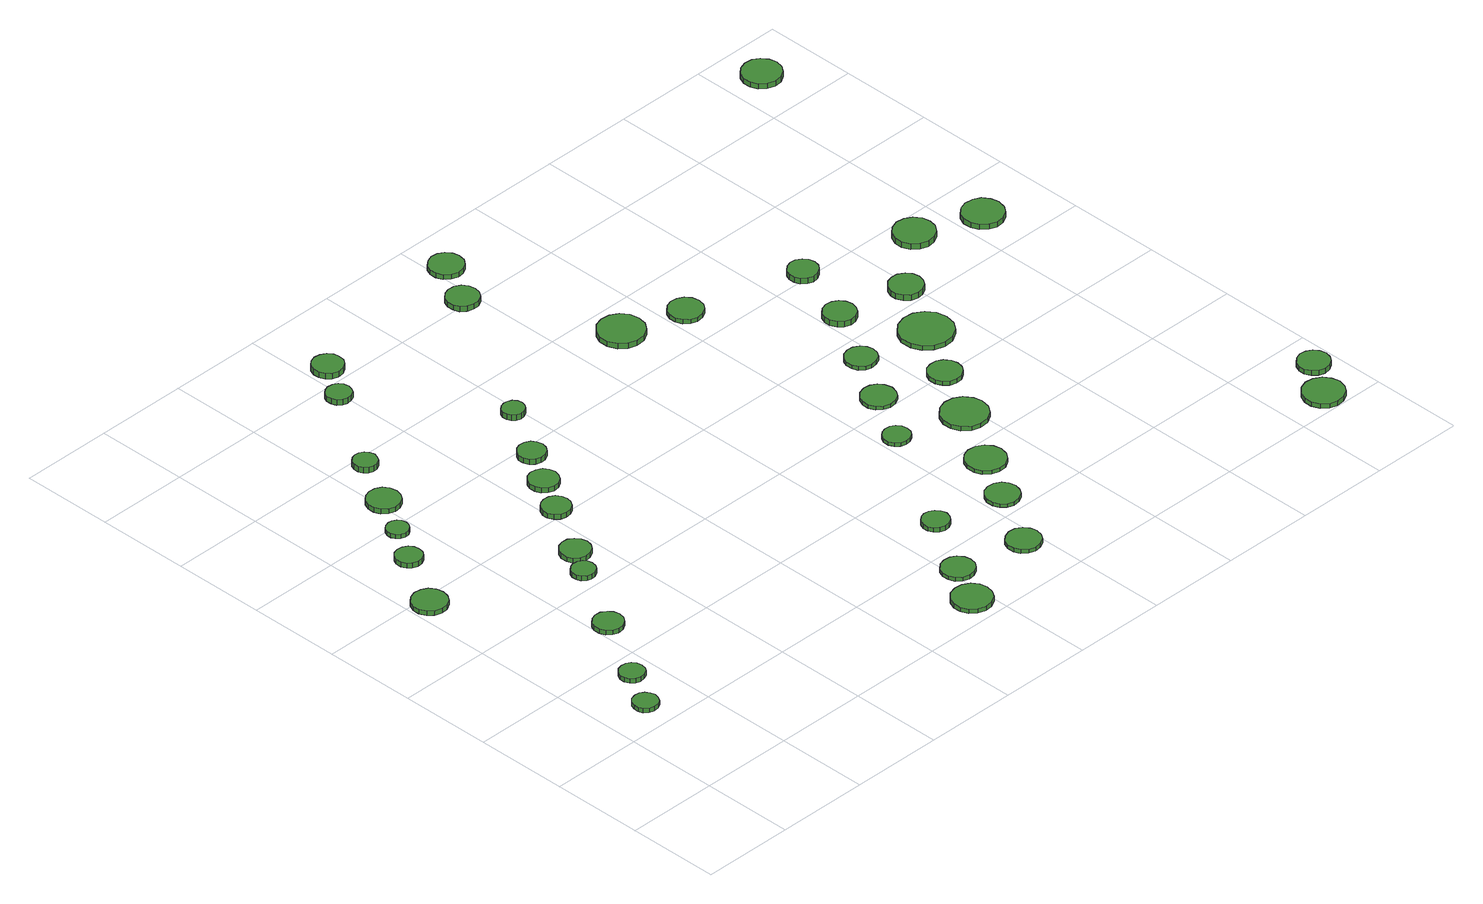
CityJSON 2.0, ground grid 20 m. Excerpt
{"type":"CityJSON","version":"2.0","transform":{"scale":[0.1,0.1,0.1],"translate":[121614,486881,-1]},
"CityObjects":{
"tree1":{"type":"SolitaryVegetationObject","attributes":{"function":"something"},"geometry":[{"type":"MultiSurface","lod":"1","boundaries":[[[0,1,2,3,4,5,6,7,8,9,10,11,12,13,14]],[[15,16,17,18,19,20,21,22,23,24,25,26,27,28,29]],[[0,29,28,1]],[[1,28,27,2]],[[2,27,26,3]],[[3,26,25,4]],[[4,25,24,5]],[[5,24,23,6]],[[6,23,22,7]],[[7,22,21,8]],[[8,21,20,9]],[[9,20,19,10]],[[10,19,18,11]],[[11,18,17,12]],[[12,17,16,13]],[[13,16,15,14]],[[14,15,29,0]]]}]},
"tree2":{"type":"SolitaryVegetationObject","attributes":{"function":"something"},"geometry":[{"type":"MultiSurface","lod":"1","boundaries":[[[30,31,32,33,34,35,36,37,38,39,40,41,42,43,44]],[[45,46,47,48,49,50,51,52,53,54,55,56,57,58,59]],[[30,59,58,31]],[[31,58,57,32]],[[32,57,56,33]],[[33,56,55,34]],[[34,55,54,35]],[[35,54,53,36]],[[36,53,52,37]],[[37,52,51,38]],[[38,51,50,39]],[[39,50,49,40]],[[40,49,48,41]],[[41,48,47,42]],[[42,47,46,43]],[[43,46,45,44]],[[44,45,59,30]]]}]},
"tree3":{"type":"SolitaryVegetationObject","attributes":{"function":"something"},"geometry":[{"type":"MultiSurface","lod":"1","boundaries":[[[60,61,62,63,64,65,66,67,68,69,70,71,72,73,74]],[[75,76,77,78,79,80,81,82,83,84,85,86,87,88,89]],[[60,89,88,61]],[[61,88,87,62]],[[62,87,86,63]],[[63,86,85,64]],[[64,85,84,65]],[[65,84,83,66]],[[66,83,82,67]],[[67,82,81,68]],[[68,81,80,69]],[[69,80,79,70]],[[70,79,78,71]],[[71,78,77,72]],[[72,77,76,73]],[[73,76,75,74]],[[74,75,89,60]]]}]},
"tree4":{"type":"SolitaryVegetationObject","attributes":{"function":"something"},"geometry":[{"type":"MultiSurface","lod":"1","boundaries":[[[90,91,92,93,94,95,96,97,98,99,100,101,102,103,104]],[[105,106,107,108,109,110,111,112,113,114,115,116,117,118,119]],[[90,119,118,91]],[[91,118,117,92]],[[92,117,116,93]],[[93,116,115,94]],[[94,115,114,95]],[[95,114,113,96]],[[96,113,112,97]],[[97,112,111,98]],[[98,111,110,99]],[[99,110,109,100]],[[100,109,108,101]],[[101,108,107,102]],[[102,107,106,103]],[[103,106,105,104]],[[104,105,119,90]]]}]},
"tree5":{"type":"SolitaryVegetationObject","attributes":{"function":"something"},"geometry":[{"type":"MultiSurface","lod":"1","boundaries":[[[120,121,122,123,124,125,126,127,128,129,130,131,132,133,134]],[[135,136,137,138,139,140,141,142,143,144,145,146,147,148,149]],[[120,149,148,121]],[[121,148,147,122]],[[122,147,146,123]],[[123,146,145,124]],[[124,145,144,125]],[[125,144,143,126]],[[126,143,142,127]],[[127,142,141,128]],[[128,141,140,129]],[[129,140,139,130]],[[130,139,138,131]],[[131,138,137,132]],[[132,137,136,133]],[[133,136,135,134]],[[134,135,149,120]]]}]},
"tree6":{"type":"SolitaryVegetationObject","attributes":{"function":"something"},"geometry":[{"type":"MultiSurface","lod":"1","boundaries":[[[150,151,152,153,154,155,156,157,158,159,160,161,162,163,164]],[[165,166,167,168,169,170,171,172,173,174,175,176,177,178,179]],[[150,179,178,151]],[[151,178,177,152]],[[152,177,176,153]],[[153,176,175,154]],[[154,175,174,155]],[[155,174,173,156]],[[156,173,172,157]],[[157,172,171,158]],[[158,171,170,159]],[[159,170,169,160]],[[160,169,168,161]],[[161,168,167,162]],[[162,167,166,163]],[[163,166,165,164]],[[164,165,179,150]]]}]},
"tree7":{"type":"SolitaryVegetationObject","attributes":{"function":"something"},"geometry":[{"type":"MultiSurface","lod":"1","boundaries":[[[180,181,182,183,184,185,186,187,188,189,190,191,192,193,194]],[[195,196,197,198,199,200,201,202,203,204,205,206,207,208,209]],[[180,209,208,181]],[[181,208,207,182]],[[182,207,206,183]],[[183,206,205,184]],[[184,205,204,185]],[[185,204,203,186]],[[186,203,202,187]],[[187,202,201,188]],[[188,201,200,189]],[[189,200,199,190]],[[190,199,198,191]],[[191,198,197,192]],[[192,197,196,193]],[[193,196,195,194]],[[194,195,209,180]]]}]},
"tree8":{"type":"SolitaryVegetationObject","attributes":{"function":"something"},"geometry":[{"type":"MultiSurface","lod":"1","boundaries":[[[210,211,212,213,214,215,216,217,218,219,220,221,222,223,224]],[[225,226,227,228,229,230,231,232,233,234,235,236,237,238,239]],[[210,239,238,211]],[[211,238,237,212]],[[212,237,236,213]],[[213,236,235,214]],[[214,235,234,215]],[[215,234,233,216]],[[216,233,232,217]],[[217,232,231,218]],[[218,231,230,219]],[[219,230,229,220]],[[220,229,228,221]],[[221,228,227,222]],[[222,227,226,223]],[[223,226,225,224]],[[224,225,239,210]]]}]},
"tree9":{"type":"SolitaryVegetationObject","attributes":{"function":"something"},"geometry":[{"type":"MultiSurface","lod":"1","boundaries":[[[240,241,242,243,244,245,246,247,248,249,250,251,252,253,254]],[[255,256,257,258,259,260,261,262,263,264,265,266,267,268,269]],[[240,269,268,241]],[[241,268,267,242]],[[242,267,266,243]],[[243,266,265,244]],[[244,265,264,245]],[[245,264,263,246]],[[246,263,262,247]],[[247,262,261,248]],[[248,261,260,249]],[[249,260,259,250]],[[250,259,258,251]],[[251,258,257,252]],[[252,257,256,253]],[[253,256,255,254]],[[254,255,269,240]]]}]},
"tree10":{"type":"SolitaryVegetationObject","attributes":{"function":"something"},"geometry":[{"type":"MultiSurface","lod":"1","boundaries":[[[270,271,272,273,274,275,276,277,278,279,280,281,282,283,284]],[[285,286,287,288,289,290,291,292,293,294,295,296,297,298,299]],[[270,299,298,271]],[[271,298,297,272]],[[272,297,296,273]],[[273,296,295,274]],[[274,295,294,275]],[[275,294,293,276]],[[276,293,292,277]],[[277,292,291,278]],[[278,291,290,279]],[[279,290,289,280]],[[280,289,288,281]],[[281,288,287,282]],[[282,287,286,283]],[[283,286,285,284]],[[284,285,299,270]]]}]},
"tree11":{"type":"SolitaryVegetationObject","attributes":{"function":"something"},"geometry":[{"type":"MultiSurface","lod":"1","boundaries":[[[300,301,302,303,304,305,306,307,308,309,310,311,312,313,314]],[[315,316,317,318,319,320,321,322,323,324,325,326,327,328,329]],[[300,329,328,301]],[[301,328,327,302]],[[302,327,326,303]],[[303,326,325,304]],[[304,325,324,305]],[[305,324,323,306]],[[306,323,322,307]],[[307,322,321,308]],[[308,321,320,309]],[[309,320,319,310]],[[310,319,318,311]],[[311,318,317,312]],[[312,317,316,313]],[[313,316,315,314]],[[314,315,329,300]]]}]},
"tree12":{"type":"SolitaryVegetationObject","attributes":{"function":"something"},"geometry":[{"type":"MultiSurface","lod":"1","boundaries":[[[330,331,332,333,334,335,336,337,338,339,340,341,342,343,344]],[[345,346,347,348,349,350,351,352,353,354,355,356,357,358,359]],[[330,359,358,331]],[[331,358,357,332]],[[332,357,356,333]],[[333,356,355,334]],[[334,355,354,335]],[[335,354,353,336]],[[336,353,352,337]],[[337,352,351,338]],[[338,351,350,339]],[[339,350,349,340]],[[340,349,348,341]],[[341,348,347,342]],[[342,347,346,343]],[[343,346,345,344]],[[344,345,359,330]]]}]},
"tree13":{"type":"SolitaryVegetationObject","attributes":{"function":"something"},"geometry":[{"type":"MultiSurface","lod":"1","boundaries":[[[360,361,362,363,364,365,366,367,368,369,370,371,372,373,374]],[[375,376,377,378,379,380,381,382,383,384,385,386,387,388,389]],[[360,389,388,361]],[[361,388,387,362]],[[362,387,386,363]],[[363,386,385,364]],[[364,385,384,365]],[[365,384,383,366]],[[366,383,382,367]],[[367,382,381,368]],[[368,381,380,369]],[[369,380,379,370]],[[370,379,378,371]],[[371,378,377,372]],[[372,377,376,373]],[[373,376,375,374]],[[374,375,389,360]]]}]},
"tree14":{"type":"SolitaryVegetationObject","attributes":{"function":"something"},"geometry":[{"type":"MultiSurface","lod":"1","boundaries":[[[390,391,392,393,394,395,396,397,398,399,400,401,402,403,404]],[[405,406,407,408,409,410,411,412,413,414,415,416,417,418,419]],[[390,419,418,391]],[[391,418,417,392]],[[392,417,416,393]],[[393,416,415,394]],[[394,415,414,395]],[[395,414,413,396]],[[396,413,412,397]],[[397,412,411,398]],[[398,411,410,399]],[[399,410,409,400]],[[400,409,408,401]],[[401,408,407,402]],[[402,407,406,403]],[[403,406,405,404]],[[404,405,419,390]]]}]},
"tree15":{"type":"SolitaryVegetationObject","attributes":{"function":"something"},"geometry":[{"type":"MultiSurface","lod":"1","boundaries":[[[420,421,422,423,424,425,426,427,428,429,430,431,432,433,434]],[[435,436,437,438,439,440,441,442,443,444,445,446,447,448,449]],[[420,449,448,421]],[[421,448,447,422]],[[422,447,446,423]],[[423,446,445,424]],[[424,445,444,425]],[[425,444,443,426]],[[426,443,442,427]],[[427,442,441,428]],[[428,441,440,429]],[[429,440,439,430]],[[430,439,438,431]],[[431,438,437,432]],[[432,437,436,433]],[[433,436,435,434]],[[434,435,449,420]]]}]},
"tree16":{"type":"SolitaryVegetationObject","attributes":{"function":"something"},"geometry":[{"type":"MultiSurface","lod":"1","boundaries":[[[450,451,452,453,454,455,456,457,458,459,460,461,462,463,464]],[[465,466,467,468,469,470,471,472,473,474,475,476,477,478,479]],[[450,479,478,451]],[[451,478,477,452]],[[452,477,476,453]],[[453,476,475,454]],[[454,475,474,455]],[[455,474,473,456]],[[456,473,472,457]],[[457,472,471,458]],[[458,471,470,459]],[[459,470,469,460]],[[460,469,468,461]],[[461,468,467,462]],[[462,467,466,463]],[[463,466,465,464]],[[464,465,479,450]]]}]},
"tree17":{"type":"SolitaryVegetationObject","attributes":{"function":"something"},"geometry":[{"type":"MultiSurface","lod":"1","boundaries":[[[480,481,482,483,484,485,486,487,488,489,490,491,492,493,494]],[[495,496,497,498,499,500,501,502,503,504,505,506,507,508,509]],[[480,509,508,481]],[[481,508,507,482]],[[482,507,506,483]],[[483,506,505,484]],[[484,505,504,485]],[[485,504,503,486]],[[486,503,502,487]],[[487,502,501,488]],[[488,501,500,489]],[[489,500,499,490]],[[490,499,498,491]],[[491,498,497,492]],[[492,497,496,493]],[[493,496,495,494]],[[494,495,509,480]]]}]},
"tree18":{"type":"SolitaryVegetationObject","attributes":{"function":"something"},"geometry":[{"type":"MultiSurface","lod":"1","boundaries":[[[510,511,512,513,514,515,516,517,518,519,520,521,522,523,524]],[[525,526,527,528,529,530,531,532,533,534,535,536,537,538,539]],[[510,539,538,511]],[[511,538,537,512]],[[512,537,536,513]],[[513,536,535,514]],[[514,535,534,515]],[[515,534,533,516]],[[516,533,532,517]],[[517,532,531,518]],[[518,531,530,519]],[[519,530,529,520]],[[520,529,528,521]],[[521,528,527,522]],[[522,527,526,523]],[[523,526,525,524]],[[524,525,539,510]]]}]},
"tree19":{"type":"SolitaryVegetationObject","attributes":{"function":"something"},"geometry":[{"type":"MultiSurface","lod":"1","boundaries":[[[540,541,542,543,544,545,546,547,548,549,550,551,552,553,554]],[[555,556,557,558,559,560,561,562,563,564,565,566,567,568,569]],[[540,569,568,541]],[[541,568,567,542]],[[542,567,566,543]],[[543,566,565,544]],[[544,565,564,545]],[[545,564,563,546]],[[546,563,562,547]],[[547,562,561,548]],[[548,561,560,549]],[[549,560,559,550]],[[550,559,558,551]],[[551,558,557,552]],[[552,557,556,553]],[[553,556,555,554]],[[554,555,569,540]]]}]},
"tree20":{"type":"SolitaryVegetationObject","attributes":{"function":"something"},"geometry":[{"type":"MultiSurface","lod":"1","boundaries":[[[570,571,572,573,574,575,576,577,578,579,580,581,582,583,584]],[[585,586,587,588,589,590,591,592,593,594,595,596,597,598,599]],[[570,599,598,571]],[[571,598,597,572]],[[572,597,596,573]],[[573,596,595,574]],[[574,595,594,575]],[[575,594,593,576]],[[576,593,592,577]],[[577,592,591,578]],[[578,591,590,579]],[[579,590,589,580]],[[580,589,588,581]],[[581,588,587,582]],[[582,587,586,583]],[[583,586,585,584]],[[584,585,599,570]]]}]},
"tree21":{"type":"SolitaryVegetationObject","attributes":{"function":"something"},"geometry":[{"type":"MultiSurface","lod":"1","boundaries":[[[600,601,602,603,604,605,606,607,608,609,610,611,612,613,614]],[[615,616,617,618,619,620,621,622,623,624,625,626,627,628,629]],[[600,629,628,601]],[[601,628,627,602]],[[602,627,626,603]],[[603,626,625,604]],[[604,625,624,605]],[[605,624,623,606]],[[606,623,622,607]],[[607,622,621,608]],[[608,621,620,609]],[[609,620,619,610]],[[610,619,618,611]],[[611,618,617,612]],[[612,617,616,613]],[[613,616,615,614]],[[614,615,629,600]]]}]},
"tree22":{"type":"SolitaryVegetationObject","attributes":{"function":"something"},"geometry":[{"type":"MultiSurface","lod":"1","boundaries":[[[630,631,632,633,634,635,636,637,638,639,640,641,642,643,644]],[[645,646,647,648,649,650,651,652,653,654,655,656,657,658,659]],[[630,659,658,631]],[[631,658,657,632]],[[632,657,656,633]],[[633,656,655,634]],[[634,655,654,635]],[[635,654,653,636]],[[636,653,652,637]],[[637,652,651,638]],[[638,651,650,639]],[[639,650,649,640]],[[640,649,648,641]],[[641,648,647,642]],[[642,647,646,643]],[[643,646,645,644]],[[644,645,659,630]]]}]},
"tree23":{"type":"SolitaryVegetationObject","attributes":{"function":"something"},"geometry":[{"type":"MultiSurface","lod":"1","boundaries":[[[660,661,662,663,664,665,666,667,668,669,670,671,672,673,674]],[[675,676,677,678,679,680,681,682,683,684,685,686,687,688,689]],[[660,689,688,661]],[[661,688,687,662]],[[662,687,686,663]],[[663,686,685,664]],[[664,685,684,665]],[[665,684,683,666]],[[666,683,682,667]],[[667,682,681,668]],[[668,681,680,669]],[[669,680,679,670]],[[670,679,678,671]],[[671,678,677,672]],[[672,677,676,673]],[[673,676,675,674]],[[674,675,689,660]]]}]},
"tree24":{"type":"SolitaryVegetationObject","attributes":{"function":"something"},"geometry":[{"type":"MultiSurface","lod":"1","boundaries":[[[690,691,692,693,694,695,696,697,698,699,700,701,702,703,704]],[[705,706,707,708,709,710,711,712,713,714,715,716,717,718,719]],[[690,719,718,691]],[[691,718,717,692]],[[692,717,716,693]],[[693,716,715,694]],[[694,715,714,695]],[[695,714,713,696]],[[696,713,712,697]],[[697,712,711,698]],[[698,711,710,699]],[[699,710,709,700]],[[700,709,708,701]],[[701,708,707,702]],[[702,707,706,703]],[[703,706,705,704]],[[704,705,719,690]]]}]},
"tree25":{"type":"SolitaryVegetationObject","attributes":{"function":"something"},"geometry":[{"type":"MultiSurface","lod":"1","boundaries":[[[720,721,722,723,724,725,726,727,728,729,730,731,732,733,734]],[[735,736,737,738,739,740,741,742,743,744,745,746,747,748,749]],[[720,749,748,721]],[[721,748,747,722]],[[722,747,746,723]],[[723,746,745,724]],[[724,745,744,725]],[[725,744,743,726]],[[726,743,742,727]],[[727,742,741,728]],[[728,741,740,729]],[[729,740,739,730]],[[730,739,738,731]],[[731,738,737,732]],[[732,737,736,733]],[[733,736,735,734]],[[734,735,749,720]]]}]},
"tree26":{"type":"SolitaryVegetationObject","attributes":{"function":"something"},"geometry":[{"type":"MultiSurface","lod":"1","boundaries":[[[750,751,752,753,754,755,756,757,758,759,760,761,762,763,764]],[[765,766,767,768,769,770,771,772,773,774,775,776,777,778,779]],[[750,779,778,751]],[[751,778,777,752]],[[752,777,776,753]],[[753,776,775,754]],[[754,775,774,755]],[[755,774,773,756]],[[756,773,772,757]],[[757,772,771,758]],[[758,771,770,759]],[[759,770,769,760]],[[760,769,768,761]],[[761,768,767,762]],[[762,767,766,763]],[[763,766,765,764]],[[764,765,779,750]]]}]},
"tree27":{"type":"SolitaryVegetationObject","attributes":{"function":"something"},"geometry":[{"type":"MultiSurface","lod":"1","boundaries":[[[780,781,782,783,784,785,786,787,788,789,790,791,792,793,794]],[[795,796,797,798,799,800,801,802,803,804,805,806,807,808,809]],[[780,809,808,781]],[[781,808,807,782]],[[782,807,806,783]],[[783,806,805,784]],[[784,805,804,785]],[[785,804,803,786]],[[786,803,802,787]],[[787,802,801,788]],[[788,801,800,789]],[[789,800,799,790]],[[790,799,798,791]],[[791,798,797,792]],[[792,797,796,793]],[[793,796,795,794]],[[794,795,809,780]]]}]},
"tree28":{"type":"SolitaryVegetationObject","attributes":{"function":"something"},"geometry":[{"type":"MultiSurface","lod":"1","boundaries":[[[810,811,812,813,814,815,816,817,818,819,820,821,822,823,824]],[[825,826,827,828,829,830,831,832,833,834,835,836,837,838,839]],[[810,839,838,811]],[[811,838,837,812]],[[812,837,836,813]],[[813,836,835,814]],[[814,835,834,815]],[[815,834,833,816]],[[816,833,832,817]],[[817,832,831,818]],[[818,831,830,819]],[[819,830,829,820]],[[820,829,828,821]],[[821,828,827,822]],[[822,827,826,823]],[[823,826,825,824]],[[824,825,839,810]]]}]},
"tree29":{"type":"SolitaryVegetationObject","attributes":{"function":"something"},"geometry":[{"type":"MultiSurface","lod":"1","boundaries":[[[840,841,842,843,844,845,846,847,848,849,850,851,852,853,854]],[[855,856,857,858,859,860,861,862,863,864,865,866,867,868,869]],[[840,869,868,841]],[[841,868,867,842]],[[842,867,866,843]],[[843,866,865,844]],[[844,865,864,845]],[[845,864,863,846]],[[846,863,862,847]],[[847,862,861,848]],[[848,861,860,849]],[[849,860,859,850]],[[850,859,858,851]],[[851,858,857,852]],[[852,857,856,853]],[[853,856,855,854]],[[854,855,869,840]]]}]},
"tree30":{"type":"SolitaryVegetationObject","attributes":{"function":"something"},"geometry":[{"type":"MultiSurface","lod":"1","boundaries":[[[870,871,872,873,874,875,876,877,878,879,880,881,882,883,884]],[[885,886,887,888,889,890,891,892,893,894,895,896,897,898,899]],[[870,899,898,871]],[[871,898,897,872]],[[872,897,896,873]],[[873,896,895,874]],[[874,895,894,875]],[[875,894,893,876]],[[876,893,892,877]],[[877,892,891,878]],[[878,891,890,879]],[[879,890,889,880]],[[880,889,888,881]],[[881,888,887,882]],[[882,887,886,883]],[[883,886,885,884]],[[884,885,899,870]]]}]},
"tree31":{"type":"SolitaryVegetationObject","attributes":{"function":"something"},"geometry":[{"type":"MultiSurface","lod":"1","boundaries":[[[900,901,902,903,904,905,906,907,908,909,910,911,912,913,914]],[[915,916,917,918,919,920,921,922,923,924,925,926,927,928,929]],[[900,929,928,901]],[[901,928,927,902]],[[902,927,926,903]],[[903,926,925,904]],[[904,925,924,905]],[[905,924,923,906]],[[906,923,922,907]],[[907,922,921,908]],[[908,921,920,909]],[[909,920,919,910]],[[910,919,918,911]],[[911,918,917,912]],[[912,917,916,913]],[[913,916,915,914]],[[914,915,929,900]]]}]},
"tree32":{"type":"SolitaryVegetationObject","attributes":{"function":"something"},"geometry":[{"type":"MultiSurface","lod":"1","boundaries":[[[930,931,932,933,934,935,936,937,938,939,940,941,942,943,944]],[[945,946,947,948,949,950,951,952,953,954,955,956,957,958,959]],[[930,959,958,931]],[[931,958,957,932]],[[932,957,956,933]],[[933,956,955,934]],[[934,955,954,935]],[[935,954,953,936]],[[936,953,952,937]],[[937,952,951,938]],[[938,951,950,939]],[[939,950,949,940]],[[940,949,948,941]],[[941,948,947,942]],[[942,947,946,943]],[[943,946,945,944]],[[944,945,959,930]]]}]},
"tree33":{"type":"SolitaryVegetationObject","attributes":{"function":"something"},"geometry":[{"type":"MultiSurface","lod":"1","boundaries":[[[960,961,962,963,964,965,966,967,968,969,970,971,972,973,974]],[[975,976,977,978,979,980,981,982,983,984,985,986,987,988,989]],[[960,989,988,961]],[[961,988,987,962]],[[962,987,986,963]],[[963,986,985,964]],[[964,985,984,965]],[[965,984,983,966]],[[966,983,982,967]],[[967,982,981,968]],[[968,981,980,969]],[[969,980,979,970]],[[970,979,978,971]],[[971,978,977,972]],[[972,977,976,973]],[[973,976,975,974]],[[974,975,989,960]]]}]},
"tree34":{"type":"SolitaryVegetationObject","attributes":{"function":"something"},"geometry":[{"type":"MultiSurface","lod":"1","boundaries":[[[990,991,992,993,994,995,996,997,998,999,1000,1001,1002,1003,1004]],[[1005,1006,1007,1008,1009,1010,1011,1012,1013,1014,1015,1016,1017,1018,1019]],[[990,1019,1018,991]],[[991,1018,1017,992]],[[992,1017,1016,993]],[[993,1016,1015,994]],[[994,1015,1014,995]],[[995,1014,1013,996]],[[996,1013,1012,997]],[[997,1012,1011,998]],[[998,1011,1010,999]],[[999,1010,1009,1000]],[[1000,1009,1008,1001]],[[1001,1008,1007,1002]],[[1002,1007,1006,1003]],[[1003,1006,1005,1004]],[[1004,1005,1019,990]]]}]},
"tree35":{"type":"SolitaryVegetationObject","attributes":{"function":"something"},"geometry":[{"type":"MultiSurface","lod":"1","boundaries":[[[1020,1021,1022,1023,1024,1025,1026,1027,1028,1029,1030,1031,1032,1033,1034]],[[1035,1036,1037,1038,1039,1040,1041,1042,1043,1044,1045,1046,1047,1048,1049]],[[1020,1049,1048,1021]],[[1021,1048,1047,1022]],[[1022,1047,1046,1023]],[[1023,1046,1045,1024]],[[1024,1045,1044,1025]],[[1025,1044,1043,1026]],[[1026,1043,1042,1027]],[[1027,1042,1041,1028]],[[1028,1041,1040,1029]],[[1029,1040,1039,1030]],[[1030,1039,1038,1031]],[[1031,1038,1037,1032]],[[1032,1037,1036,1033]],[[1033,1036,1035,1034]],[[1034,1035,1049,1020]]]}]},
"tree36":{"type":"SolitaryVegetationObject","attributes":{"function":"something"},"geometry":[{"type":"MultiSurface","lod":"1","boundaries":[[[1050,1051,1052,1053,1054,1055,1056,1057,1058,1059,1060,1061,1062,1063,1064]],[[1065,1066,1067,1068,1069,1070,1071,1072,1073,1074,1075,1076,1077,1078,1079]],[[1050,1079,1078,1051]],[[1051,1078,1077,1052]],[[1052,1077,1076,1053]],[[1053,1076,1075,1054]],[[1054,1075,1074,1055]],[[1055,1074,1073,1056]],[[1056,1073,1072,1057]],[[1057,1072,1071,1058]],[[1058,1071,1070,1059]],[[1059,1070,1069,1060]],[[1060,1069,1068,1061]],[[1061,1068,1067,1062]],[[1062,1067,1066,1063]],[[1063,1066,1065,1064]],[[1064,1065,1079,1050]]]}]},
"tree37":{"type":"SolitaryVegetationObject","attributes":{"function":"something"},"geometry":[{"type":"MultiSurface","lod":"1","boundaries":[[[1080,1081,1082,1083,1084,1085,1086,1087,1088,1089,1090,1091,1092,1093,1094]],[[1095,1096,1097,1098,1099,1100,1101,1102,1103,1104,1105,1106,1107,1108,1109]],[[1080,1109,1108,1081]],[[1081,1108,1107,1082]],[[1082,1107,1106,1083]],[[1083,1106,1105,1084]],[[1084,1105,1104,1085]],[[1085,1104,1103,1086]],[[1086,1103,1102,1087]],[[1087,1102,1101,1088]],[[1088,1101,1100,1089]],[[1089,1100,1099,1090]],[[1090,1099,1098,1091]],[[1091,1098,1097,1092]],[[1092,1097,1096,1093]],[[1093,1096,1095,1094]],[[1094,1095,1109,1080]]]}]},
"tree38":{"type":"SolitaryVegetationObject","attributes":{"function":"something"},"geometry":[{"type":"MultiSurface","lod":"1","boundaries":[[[1110,1111,1112,1113,1114,1115,1116,1117,1118,1119,1120,1121,1122,1123,1124]],[[1125,1126,1127,1128,1129,1130,1131,1132,1133,1134,1135,1136,1137,1138,1139]],[[1110,1139,1138,1111]],[[1111,1138,1137,1112]],[[1112,1137,1136,1113]],[[1113,1136,1135,1114]],[[1114,1135,1134,1115]],[[1115,1134,1133,1116]],[[1116,1133,1132,1117]],[[1117,1132,1131,1118]],[[1118,1131,1130,1119]],[[1119,1130,1129,1120]],[[1120,1129,1128,1121]],[[1121,1128,1127,1122]],[[1122,1127,1126,1123]],[[1123,1126,1125,1124]],[[1124,1125,1139,1110]]]}]},
"tree39":{"type":"SolitaryVegetationObject","attributes":{"function":"something"},"geometry":[{"type":"MultiSurface","lod":"1","boundaries":[[[1140,1141,1142,1143,1144,1145,1146,1147,1148,1149,1150,1151,1152,1153,1154]],[[1155,1156,1157,1158,1159,1160,1161,1162,1163,1164,1165,1166,1167,1168,1169]],[[1140,1169,1168,1141]],[[1141,1168,1167,1142]],[[1142,1167,1166,1143]],[[1143,1166,1165,1144]],[[1144,1165,1164,1145]],[[1145,1164,1163,1146]],[[1146,1163,1162,1147]],[[1147,1162,1161,1148]],[[1148,1161,1160,1149]],[[1149,1160,1159,1150]],[[1150,1159,1158,1151]],[[1151,1158,1157,1152]],[[1152,1157,1156,1153]],[[1153,1156,1155,1154]],[[1154,1155,1169,1140]]]}]},
"tree40":{"type":"SolitaryVegetationObject","attributes":{"function":"something"},"geometry":[{"type":"MultiSurface","lod":"1","boundaries":[[[1170,1171,1172,1173,1174,1175,1176,1177,1178,1179,1180,1181,1182,1183,1184]],[[1185,1186,1187,1188,1189,1190,1191,1192,1193,1194,1195,1196,1197,1198,1199]],[[1170,1199,1198,1171]],[[1171,1198,1197,1172]],[[1172,1197,1196,1173]],[[1173,1196,1195,1174]],[[1174,1195,1194,1175]],[[1175,1194,1193,1176]],[[1176,1193,1192,1177]],[[1177,1192,1191,1178]],[[1178,1191,1190,1179]],[[1179,1190,1189,1180]],[[1180,1189,1188,1181]],[[1181,1188,1187,1182]],[[1182,1187,1186,1183]],[[1183,1186,1185,1184]],[[1184,1185,1199,1170]]]}]}
},
"vertices":[
[126,266,16],[123,276,16],[117,285,16],[108,291,16],[97,292,16],[86,289,16],[78,281,16],[74,271,16],[74,260,16],[78,250,16],[86,243,16],[97,240,16],[108,241,16],[117,246,16],[123,255,16],[123,255,6],[117,246,6],[108,241,6],[97,240,6],[86,243,6],[78,250,6],[74,260,6],[74,271,6],[78,281,6],[86,289,6],[97,292,6],[108,291,6],[117,285,6],[123,276,6],[126,266,6],
[175,350,16],[173,361,16],[167,370,16],[157,375,16],[146,376,16],[136,373,16],[128,366,16],[123,356,16],[123,345,16],[128,335,16],[136,327,16],[146,324,16],[157,325,16],[167,330,16],[173,339,16],[173,339,6],[167,330,6],[157,325,6],[146,324,6],[136,327,6],[128,335,6],[123,345,6],[123,356,6],[128,366,6],[136,373,6],[146,376,6],[157,375,6],[167,370,6],[173,361,6],[175,350,6],
[79,780,16],[76,795,16],[67,808,16],[54,815,16],[39,817,16],[24,812,16],[13,802,16],[6,788,16],[6,773,16],[13,759,16],[24,748,16],[39,744,16],[54,745,16],[67,753,16],[76,765,16],[76,765,6],[67,753,6],[54,745,6],[39,744,6],[24,748,6],[13,759,6],[6,773,6],[6,788,6],[13,802,6],[24,812,6],[39,817,6],[54,815,6],[67,808,6],[76,795,6],[79,780,6],
[262,493,16],[259,506,16],[251,516,16],[240,523,16],[227,524,16],[215,520,16],[205,511,16],[200,500,16],[200,487,16],[205,475,16],[215,466,16],[227,462,16],[240,463,16],[251,470,16],[259,480,16],[259,480,6],[251,470,6],[240,463,6],[227,462,6],[215,466,6],[205,475,6],[200,487,6],[200,500,6],[205,511,6],[215,520,6],[227,524,6],[240,523,6],[251,516,6],[259,506,6],[262,493,6],
[144,908,17],[142,919,17],[135,928,17],[125,934,17],[113,935,17],[102,932,17],[94,924,17],[89,914,17],[89,902,17],[94,891,17],[102,884,17],[113,880,17],[125,881,17],[135,887,17],[142,896,17],[142,896,6],[135,887,6],[125,881,6],[113,880,6],[102,884,6],[94,891,6],[89,902,6],[89,914,6],[94,924,6],[102,932,6],[113,935,6],[125,934,6],[135,928,6],[142,919,6],[144,908,6],
[188,985,16],[186,995,16],[180,1002,16],[172,1007,16],[163,1008,16],[153,1005,16],[146,999,16],[142,990,16],[142,980,16],[146,972,16],[153,965,16],[163,962,16],[172,963,16],[180,968,16],[186,976,16],[186,976,6],[180,968,6],[172,963,6],[163,962,6],[153,965,6],[146,972,6],[142,980,6],[142,990,6],[146,999,6],[153,1005,6],[163,1008,6],[172,1007,6],[180,1002,6],[186,995,6],[188,985,6],
[341,643,17],[339,653,17],[333,661,17],[324,666,17],[313,667,17],[304,664,17],[296,657,17],[292,648,17],[292,638,17],[296,628,17],[304,621,17],[313,618,17],[324,619,17],[333,624,17],[339,633,17],[339,633,6],[333,624,6],[324,619,6],[313,618,6],[304,621,6],[296,628,6],[292,638,6],[292,648,6],[296,657,6],[304,664,6],[313,667,6],[324,666,6],[333,661,6],[339,653,6],[341,643,6],
[246,1067,17],[243,1082,17],[235,1094,17],[222,1101,17],[208,1102,17],[194,1098,17],[183,1088,17],[177,1075,17],[177,1060,17],[183,1047,17],[194,1037,17],[208,1032,17],[222,1034,17],[235,1041,17],[243,1053,17],[243,1053,6],[235,1041,6],[222,1034,6],[208,1032,6],[194,1037,6],[183,1047,6],[177,1060,6],[177,1075,6],[183,1088,6],[194,1098,6],[208,1102,6],[222,1101,6],[235,1094,6],[243,1082,6],[246,1067,6],
[383,698,17],[380,711,17],[372,722,17],[361,729,17],[348,730,17],[335,726,17],[325,717,17],[320,705,17],[320,691,17],[325,679,17],[335,670,17],[348,666,17],[361,668,17],[372,674,17],[380,685,17],[380,685,6],[372,674,6],[361,668,6],[348,666,6],[335,670,6],[325,679,6],[320,691,6],[320,705,6],[325,717,6],[335,726,6],[348,730,6],[361,729,6],[372,722,6],[380,711,6],[383,698,6],
[298,1176,19],[295,1186,19],[289,1195,19],[280,1200,19],[270,1201,19],[260,1198,19],[252,1191,19],[248,1181,19],[248,1171,19],[252,1161,19],[260,1154,19],[270,1151,19],[280,1152,19],[289,1157,19],[295,1166,19],[295,1166,6],[289,1157,6],[280,1152,6],[270,1151,6],[260,1154,6],[252,1161,6],[248,1171,6],[248,1181,6],[252,1191,6],[260,1198,6],[270,1201,6],[280,1200,6],[289,1195,6],[295,1186,6],[298,1176,6],
[454,820,17],[451,832,17],[444,843,17],[433,849,17],[420,850,17],[408,846,17],[399,838,17],[393,826,17],[393,814,17],[399,802,17],[408,793,17],[420,790,17],[433,791,17],[444,797,17],[451,808,17],[451,808,6],[444,797,6],[433,791,6],[420,790,6],[408,793,6],[399,802,6],[393,814,6],[393,826,6],[399,838,6],[408,846,6],[420,850,6],[433,849,6],[444,843,6],[451,832,6],[454,820,6],
[499,896,17],[496,909,17],[489,920,17],[477,926,17],[464,928,17],[452,924,17],[442,915,17],[437,903,17],[437,890,17],[442,878,17],[452,869,17],[464,865,17],[477,866,17],[489,873,17],[496,884,17],[496,884,6],[489,873,6],[477,866,6],[464,865,6],[452,869,6],[442,878,6],[437,890,6],[437,903,6],[442,915,6],[452,924,6],[464,928,6],[477,926,6],[489,920,6],[496,909,6],[499,896,6],
[809,59,16],[805,76,16],[795,90,16],[780,98,16],[763,100,16],[746,95,16],[733,83,16],[726,67,16],[726,50,16],[733,34,16],[746,23,16],[763,17,16],[780,19,16],[795,28,16],[805,42,16],[805,42,6],[795,28,6],[780,19,6],[763,17,6],[746,23,6],[733,34,6],[726,50,6],[726,67,6],[733,83,6],[746,95,6],[763,100,6],[780,98,6],[795,90,6],[805,76,6],[809,59,6],
[417,1362,20],[415,1373,20],[409,1382,20],[399,1387,20],[388,1388,20],[378,1385,20],[369,1378,20],[365,1368,20],[365,1357,20],[369,1346,20],[378,1339,20],[388,1336,20],[399,1337,20],[409,1342,20],[415,1351,20],[415,1351,8],[409,1342,8],[399,1337,8],[388,1336,8],[378,1339,8],[369,1346,8],[365,1357,8],[365,1368,8],[369,1378,8],[378,1385,8],[388,1388,8],[399,1387,8],[409,1382,8],[415,1373,8],[417,1362,8],
[544,974,18],[541,986,18],[534,996,18],[523,1002,18],[511,1003,18],[500,999,18],[491,991,18],[486,980,18],[486,968,18],[491,957,18],[500,949,18],[511,945,18],[523,946,18],[534,952,18],[541,962,18],[541,962,6],[534,952,6],[523,946,6],[511,945,6],[500,949,6],[491,957,6],[486,968,6],[486,980,6],[491,991,6],[500,999,6],[511,1003,6],[523,1002,6],[534,996,6],[541,986,6],[544,974,6],
[850,143,16],[847,157,16],[838,169,16],[826,176,16],[812,177,16],[798,173,16],[787,163,16],[782,150,16],[782,136,16],[787,123,16],[798,113,16],[812,109,16],[826,110,16],[838,117,16],[847,129,16],[847,129,7],[838,117,7],[826,110,7],[812,109,7],[798,113,7],[787,123,7],[782,136,7],[782,150,7],[787,163,7],[798,173,7],[812,177,7],[826,176,7],[838,169,7],[847,157,7],[850,143,7],
[473,1441,19],[471,1454,19],[463,1465,19],[451,1471,19],[438,1473,19],[425,1469,19],[415,1460,19],[410,1447,19],[410,1434,19],[415,1422,19],[425,1413,19],[438,1409,19],[451,1410,19],[463,1417,19],[471,1428,19],[471,1428,6],[463,1417,6],[451,1410,6],[438,1409,6],[425,1413,6],[415,1422,6],[410,1434,6],[410,1447,6],[415,1460,6],[425,1469,6],[438,1473,6],[451,1471,6],[463,1465,6],[471,1454,6],[473,1441,6],
[605,1088,24],[603,1098,24],[597,1106,24],[588,1110,24],[579,1111,24],[569,1108,24],[562,1102,24],[558,1093,24],[558,1083,24],[562,1074,24],[569,1068,24],[579,1065,24],[588,1066,24],[597,1071,24],[603,1079,24],[603,1079,11],[597,1071,11],[588,1066,11],[579,1065,11],[569,1068,11],[562,1074,11],[558,1083,11],[558,1093,11],[562,1102,11],[569,1108,11],[579,1111,11],[588,1110,11],[597,1106,11],[603,1098,11],[605,1088,11],
[922,278,17],[919,290,17],[912,299,17],[902,305,17],[890,307,17],[879,303,17],[870,295,17],[865,284,17],[865,272,17],[870,262,17],[879,254,17],[890,250,17],[902,251,17],[912,257,17],[919,267,17],[919,267,7],[912,257,7],[902,251,7],[890,250,7],[879,254,7],[870,262,7],[865,272,7],[865,284,7],[870,295,7],[879,303,7],[890,307,7],[902,305,7],[912,299,7],[919,290,7],[922,278,7],
[1002,118,16],[999,132,16],[990,144,16],[977,152,16],[962,153,16],[948,148,16],[937,139,16],[931,125,16],[931,110,16],[937,97,16],[948,87,16],[962,82,16],[977,84,16],[990,91,16],[999,103,16],[999,103,7],[990,91,7],[977,84,7],[962,82,7],[948,87,7],[937,97,7],[931,110,7],[931,125,7],[937,139,7],[948,148,7],[962,153,7],[977,152,7],[990,144,7],[999,132,7],[1002,118,7],
[1077,248,15],[1074,263,15],[1066,274,15],[1053,282,15],[1038,283,15],[1024,279,15],[1014,269,15],[1008,256,15],[1008,241,15],[1014,228,15],[1024,218,15],[1038,213,15],[1053,215,15],[1066,222,15],[1074,234,15],[1074,234,7],[1066,222,7],[1053,215,7],[1038,213,7],[1024,218,7],[1014,228,7],[1008,241,7],[1008,256,7],[1014,269,7],[1024,279,7],[1038,283,7],[1053,282,7],[1066,274,7],[1074,263,7],[1077,248,7],
[1063,521,16],[1061,533,16],[1054,542,16],[1044,548,16],[1032,549,16],[1021,545,16],[1012,538,16],[1007,527,16],[1007,515,16],[1012,504,16],[1021,496,16],[1032,493,16],[1044,494,16],[1054,500,16],[1061,509,16],[1061,509,8],[1054,500,8],[1044,494,8],[1032,493,8],[1021,496,8],[1012,504,8],[1007,515,8],[1007,527,8],[1012,538,8],[1021,545,8],[1032,549,8],[1044,548,8],[1054,542,8],[1061,533,8],[1063,521,8],
[804,1407,22],[801,1421,22],[793,1433,22],[780,1440,22],[766,1441,22],[753,1437,22],[742,1427,22],[737,1414,22],[737,1400,22],[742,1387,22],[753,1378,22],[766,1374,22],[780,1375,22],[793,1382,22],[801,1394,22],[801,1394,10],[793,1382,10],[780,1375,10],[766,1374,10],[753,1378,10],[742,1387,10],[737,1400,10],[737,1414,10],[742,1427,10],[753,1437,10],[766,1441,10],[780,1440,10],[793,1433,10],[801,1421,10],[804,1407,10],
[1142,349,15],[1138,366,15],[1128,380,15],[1113,389,15],[1096,391,15],[1079,386,15],[1066,374,15],[1059,358,15],[1059,340,15],[1066,325,15],[1079,313,15],[1096,308,15],[1113,309,15],[1128,318,15],[1138,332,15],[1138,332,7],[1128,318,7],[1113,309,7],[1096,308,7],[1079,313,7],[1066,325,7],[1059,340,7],[1059,358,7],[1066,374,7],[1079,386,7],[1096,391,7],[1113,389,7],[1128,380,7],[1138,366,7],[1142,349,7],
[957,1125,18],[953,1145,18],[941,1161,18],[924,1171,18],[904,1173,18],[885,1167,18],[870,1153,18],[862,1135,18],[862,1115,18],[870,1096,18],[885,1083,18],[904,1077,18],[924,1079,18],[941,1089,18],[953,1105,18],[953,1105,6],[941,1089,6],[924,1079,6],[904,1077,6],[885,1083,6],[870,1096,6],[862,1115,6],[862,1135,6],[870,1153,6],[885,1167,6],[904,1173,6],[924,1171,6],[941,1161,6],[953,1145,6],[957,1125,6],
[862,1506,17],[859,1521,17],[850,1533,17],[837,1540,17],[823,1542,17],[809,1537,17],[797,1527,17],[791,1513,17],[791,1499,17],[797,1485,17],[809,1475,17],[823,1470,17],[837,1472,17],[850,1479,17],[859,1491,17],[859,1491,6],[850,1479,6],[837,1472,6],[823,1470,6],[809,1475,6],[797,1485,6],[791,1499,6],[791,1513,6],[797,1527,6],[809,1537,6],[823,1542,6],[837,1540,6],[850,1533,6],[859,1521,6],[862,1506,6],
[1137,633,15],[1133,648,15],[1125,660,15],[1112,667,15],[1097,669,15],[1082,664,15],[1071,654,15],[1065,640,15],[1065,625,15],[1071,612,15],[1082,602,15],[1097,597,15],[1112,599,15],[1125,606,15],[1133,618,15],[1133,618,7],[1125,606,7],[1112,599,7],[1097,597,7],[1082,602,7],[1071,612,7],[1065,625,7],[1065,640,7],[1071,654,7],[1082,664,7],[1097,669,7],[1112,667,7],[1125,660,7],[1133,648,7],[1137,633,7],
[1223,479,17],[1219,498,17],[1207,515,17],[1190,525,17],[1170,527,17],[1151,521,17],[1136,507,17],[1128,489,17],[1128,469,17],[1136,451,17],[1151,437,17],[1170,431,17],[1190,433,17],[1207,443,17],[1219,459,17],[1219,459,7],[1207,443,7],[1190,433,7],[1170,431,7],[1151,437,7],[1136,451,7],[1128,469,7],[1128,489,7],[1136,507,7],[1151,521,7],[1170,527,7],[1190,525,7],[1207,515,7],[1219,498,7],[1223,479,7],
[1078,1085,16],[1075,1100,16],[1066,1112,16],[1053,1119,16],[1038,1121,16],[1024,1116,16],[1013,1106,16],[1007,1093,16],[1007,1078,16],[1013,1064,16],[1024,1054,16],[1038,1049,16],[1053,1051,16],[1066,1058,16],[1075,1070,16],[1075,1070,6],[1066,1058,6],[1053,1051,6],[1038,1049,6],[1024,1054,6],[1013,1064,6],[1007,1078,6],[1007,1093,6],[1013,1106,6],[1024,1116,6],[1038,1121,6],[1053,1119,6],[1066,1112,6],[1075,1100,6],[1078,1085,6],
[1199,744,15],[1196,757,15],[1188,768,15],[1176,775,15],[1162,776,15],[1149,772,15],[1139,763,15],[1134,751,15],[1134,737,15],[1139,724,15],[1149,715,15],[1162,711,15],[1176,713,15],[1188,719,15],[1196,730,15],[1196,730,6],[1188,719,6],[1176,713,6],[1162,711,6],[1149,715,6],[1139,724,6],[1134,737,6],[1134,751,6],[1139,763,6],[1149,772,6],[1162,776,6],[1176,775,6],[1188,768,6],[1196,757,6],[1199,744,6],
[1279,599,15],[1276,613,15],[1267,625,15],[1255,632,15],[1240,633,15],[1226,629,15],[1216,619,15],[1210,606,15],[1210,591,15],[1216,578,15],[1226,568,15],[1240,564,15],[1255,565,15],[1267,573,15],[1276,584,15],[1276,584,6],[1267,573,6],[1255,565,6],[1240,564,6],[1226,568,6],[1216,578,6],[1210,591,6],[1210,606,6],[1216,619,6],[1226,629,6],[1240,633,6],[1255,632,6],[1267,625,6],[1276,613,6],[1279,599,6],
[1270,869,19],[1267,883,19],[1259,894,19],[1247,901,19],[1233,903,19],[1219,898,19],[1209,889,19],[1203,876,19],[1203,862,19],[1209,849,19],[1219,840,19],[1233,835,19],[1247,837,19],[1259,844,19],[1267,855,19],[1267,855,6],[1259,844,6],[1247,837,6],[1233,835,6],[1219,840,6],[1209,849,6],[1203,862,6],[1203,876,6],[1209,889,6],[1219,898,6],[1233,903,6],[1247,901,6],[1259,894,6],[1267,883,6],[1270,869,6],
[1369,716,16],[1364,739,16],[1351,757,16],[1331,769,16],[1308,771,16],[1286,764,16],[1269,749,16],[1259,728,16],[1259,704,16],[1269,683,16],[1286,668,16],[1308,661,16],[1331,663,16],[1351,675,16],[1364,693,16],[1364,693,6],[1351,675,6],[1331,663,6],[1308,661,6],[1286,668,6],[1269,683,6],[1259,704,6],[1259,728,6],[1269,749,6],[1286,764,6],[1308,771,6],[1331,769,6],[1351,757,6],[1364,739,6],[1369,716,6],
[1313,1010,22],[1310,1023,22],[1302,1033,22],[1291,1040,22],[1278,1041,22],[1266,1037,22],[1256,1028,22],[1251,1017,22],[1251,1004,22],[1256,992,22],[1266,983,22],[1278,979,22],[1291,980,22],[1302,987,22],[1310,997,22],[1310,997,9],[1302,987,9],[1291,980,9],[1278,979,9],[1266,983,9],[1256,992,9],[1251,1004,9],[1251,1017,9],[1256,1028,9],[1266,1037,9],[1278,1041,9],[1291,1040,9],[1302,1033,9],[1310,1023,9],[1313,1010,9],
[1420,839,20],[1417,854,20],[1408,865,20],[1395,873,20],[1381,874,20],[1367,870,20],[1356,860,20],[1350,846,20],[1350,832,20],[1356,818,20],[1367,808,20],[1381,804,20],[1395,805,20],[1408,813,20],[1417,825,20],[1417,825,7],[1408,813,7],[1395,805,7],[1381,804,7],[1367,808,7],[1356,818,7],[1350,832,7],[1350,846,7],[1356,860,7],[1367,870,7],[1381,874,7],[1395,873,7],[1408,865,7],[1417,854,7],[1420,839,7],
[1741,44,16],[1737,61,16],[1727,76,16],[1711,85,16],[1693,87,16],[1676,81,16],[1663,69,16],[1656,53,16],[1656,35,16],[1663,18,16],[1676,6,16],[1693,1,16],[1711,3,16],[1727,12,16],[1737,26,16],[1737,26,6],[1727,12,6],[1711,3,6],[1693,1,6],[1676,6,6],[1663,18,6],[1656,35,6],[1656,53,6],[1663,69,6],[1676,81,6],[1693,87,6],[1711,85,6],[1727,76,6],[1737,61,6],[1741,44,6],
[1786,123,17],[1783,137,17],[1775,148,17],[1763,155,17],[1749,157,17],[1736,152,17],[1726,143,17],[1720,130,17],[1720,116,17],[1726,104,17],[1736,94,17],[1749,90,17],[1763,92,17],[1775,99,17],[1783,110,17],[1783,110,6],[1775,99,6],[1763,92,6],[1749,90,6],[1736,94,6],[1726,104,6],[1720,116,6],[1720,130,6],[1726,143,6],[1736,152,6],[1749,157,6],[1763,155,6],[1775,148,6],[1783,137,6],[1786,123,6],
[1560,948,19],[1557,966,19],[1546,980,19],[1531,989,19],[1513,991,19],[1496,985,19],[1483,974,19],[1475,957,19],[1475,939,19],[1483,923,19],[1496,911,19],[1513,906,19],[1531,908,19],[1546,916,19],[1557,931,19],[1557,931,6],[1546,916,6],[1531,908,6],[1513,906,6],[1496,911,6],[1483,923,6],[1475,939,6],[1475,957,6],[1483,974,6],[1496,985,6],[1513,991,6],[1531,989,6],[1546,980,6],[1557,966,6],[1560,948,6],
[1697,901,17],[1693,918,17],[1683,933,17],[1667,941,17],[1649,943,17],[1633,938,17],[1619,926,17],[1612,910,17],[1612,892,17],[1619,876,17],[1633,864,17],[1649,858,17],[1667,860,17],[1683,869,17],[1693,883,17],[1693,883,5],[1683,869,5],[1667,860,5],[1649,858,5],[1633,864,5],[1619,876,5],[1612,892,5],[1612,910,5],[1619,926,5],[1633,938,5],[1649,943,5],[1667,941,5],[1683,933,5],[1693,918,5],[1697,901,5],
[1716,1506,22],[1712,1522,22],[1702,1536,22],[1688,1545,22],[1671,1546,22],[1655,1541,22],[1642,1530,22],[1635,1514,22],[1635,1497,22],[1642,1482,22],[1655,1471,22],[1671,1465,22],[1688,1467,22],[1702,1476,22],[1712,1489,22],[1712,1489,10],[1702,1476,10],[1688,1467,10],[1671,1465,10],[1655,1471,10],[1642,1482,10],[1635,1497,10],[1635,1514,10],[1642,1530,10],[1655,1541,10],[1671,1546,10],[1688,1545,10],[1702,1536,10],[1712,1522,10],[1716,1506,10]
]}
